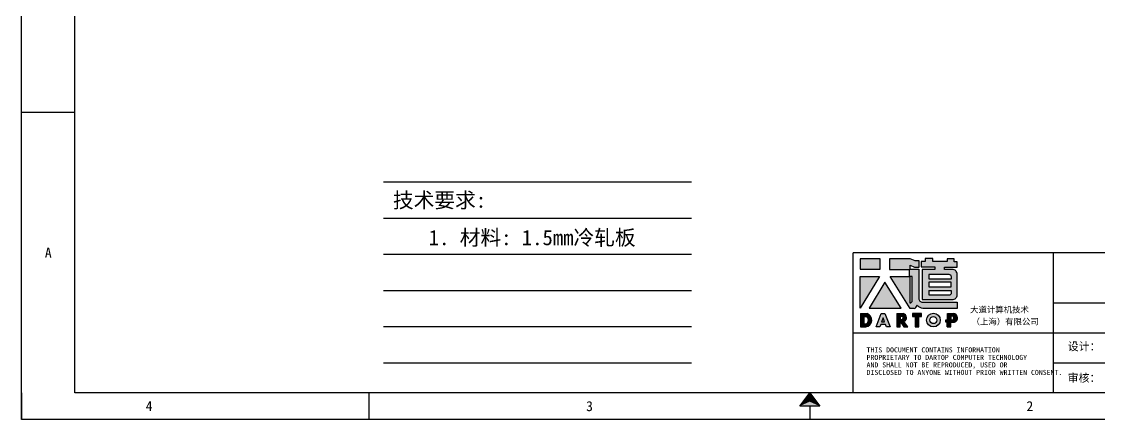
# Model space of a CAD drawing. Header units: millimetres. Extents: x -43476 to -13830, y -16942 to 55335.
# Drawn here: x -34536 to -32909, y 28376 to 28976 of the extents above; entities that cross this region are included whole.
import ezdxf
from ezdxf.enums import TextEntityAlignment as Align

# ---------------------------------------------------------------- set-up
doc = ezdxf.new("R2010")
doc.units = ezdxf.units.MM
doc.linetypes.add('DOT', pattern=[0.25, 0, -0.25])
doc.layers.add('4', color=7, linetype='Continuous')
doc.layers.add('print', color=30, linetype='Continuous')
doc.styles.add('Dartop', font='')
doc.styles.add('HZ', font='')
doc.styles.add('hzHT', font='simhei.ttf')
doc.styles.get('Dartop').set_extended_font_data('FangSong_GB2312')
doc.styles.get('HZ').set_extended_font_data('SimSun')

# ---------------------------------------------------------------- blocks, each defined once
blk = doc.blocks.new('*U5')
at = {"color": 254, "linetype": 'Continuous', "extrusion": (0, 0, -1)}
for points in [[(-17, 0.333), (-16.812, 0.25), (-17, 0.5)], [(-17, 0.333), (-17, 0.5), (-17.188, 0.25)], [(-17, 0.333), (-17.188, 0.25), (-16.812, 0.25)]]:
    blk.add_solid(points, dxfattribs=at)
blk = doc.blocks.new('dadao')
for p, q in [((48, 19.2), (44.9, 10.4)), ((44.9, 10.4), (51.2, 10.4)), ((51.2, 10.4), (48, 19.2))]:
    blk.add_line(p, q)
for points in [[(41.8, 121.6), (41.8, 143.7), (-0.4, 143.7), (-0.4, 121.6), (41.8, 121.6)], [(104.8, 122), (104.8, 130.3), (114.1, 126.3), (124.2, 126.3), (124.2, 139.6), (115.9, 139.6), (105.1, 143.9), (61.5, 143.9)], [(61.7, 144), (61.7, 121.3), (103.9, 121.3)], [(113.4, 38.7), (105.1, 38.7), (63, 106.5), (103.9, 106.5), (103.9, 120.9), (103.9, 121.3)], [(109.7, 53.6), (109.7, 106.2), (104.3, 106.2), (104.3, 50.4), (106.6, 50.4)], [(144.6, 94.4), (144.6, 84.8), (192, 84.8), (192, 94.1), (144.9, 94.1)], [(0, 28), (0, 0), (11.8, 0)], [(0.1, 28), (14, 28)], [(76.8, 28.2), (76.8, 0), (84.1, 0), (84.1, 11.1), (91.6, -0.1), (100.3, -0.1), (91.7, 11.1)], [(76.8, 28.2), (90.6, 28.2)], [(120.2, 45), (119.5, 45), (119.5, 44.6)], [(183.7, 0), (183.7, 9.6), (180.6, 9.6), (180.6, 14.9), (183.8, 14.9), (183.8, 28.1), (196.1, 28.1), (196.5, 28.1)], [(7.1, 21.8), (7.1, 6.1), (12, 6.1)], [(7.1, 21.8), (11.4, 21.8)], [(84, 22.7), (84, 15.3), (87.2, 15.3)], [(84, 22.7), (87.3, 22.7)], [(183.7, 0), (190.9, 0), (190.9, 9.6), (198.8, 9.6)], [(194.9, 22.3), (190.8, 22.3), (190.8, 15), (194.4, 15)]]:
    blk.add_lwpolyline(points)
blk.add_lwpolyline([(137.1, 144.2), (137.1, 137.9), (128.3, 137.9), (128.3, 126.5), (157.3, 126.5), (157.3, 121.5), (130.3, 121.5), (130.3, 57.5), (194.4, 57.5, 0.414214), (204.4, 67.5), (204.4, 111.3, 0.414214), (194.4, 121.3), (177.5, 121.3), (177.5, 126.3), (204.7, 126.3), (204.7, 137.7), (198.2, 137.7), (198.2, 143.9), (183.3, 143.9), (183.3, 138), (153, 138), (153, 144.2), (137.1, 144.2)], format="xyb", close=True)
for points in [[(104.8, 122), (123.4, 122), (123.4, 60, 0.414214), (131.4, 52), (204.8, 52), (204.8, 39.1), (131.7, 39.1)], [(144.3, 110.8), (144.3, 101.8), (192.3, 101.8), (192.3, 105.5, 0.414214), (187.3, 110.5), (144.3, 110.5)], [(144.6, 77), (144.6, 67.5), (187.6, 67.5, 0.414214), (192.6, 72.5), (192.6, 76.4), (144.6, 76.4)]]:
    blk.add_lwpolyline(points, format="xyb")
for points in [[(-0.3, 106.2), (40.4, 106.2), (-0.3, 39.7), (-0.3, 106.2)], [(51.7, 94.1), (18.4, 39.3), (86.2, 39.3)], [(43.8, 28.2), (51.8, 28.2), (62.6, -0.1), (55, -0.1), (53.2, 5), (42.9, 5), (41.1, 0), (33.6, 0)], [(110, 28.1), (110, 21.9), (116, 21.9), (116, -0.1), (123.2, -0.1), (123.2, 22), (129.2, 22), (129.2, 28.1), (110, 28.1)]]:
    blk.add_lwpolyline(points, close=True)
for radius in [14.5, 7.44]:
    blk.add_circle((154.2, 14.2), radius)
for centre, radius, start, end in [((99.2, 60.7), 12.6, 305.6399, 325.969), ((9.6, 14.2), 14.4, 278.6604, 72.3203), ((88.6, 19.4), 8.95, 290.6073, 77.2124), ((111.6, 46.7), 8.19, 282.9811, 347.6627), ((136, 61.7), 22.9, 226.7358, 259.3209), ((195.7, 18.6), 9.51, 288.8959, 85.2442), ((8.5, 13.9), 8.49, 294.2143, 69.7177), ((86.4, 19), 3.8, 282.527, 76.7196), ((193.7, 18.7), 3.8, 280.9891, 72.5513)]:
    blk.add_arc(centre, radius, start, end)

msp = doc.modelspace()

# ---------------------------------------------------------------- hatches: boundary and pattern name
for points in [[(-33240.125, 28618.084), (-33270.26, 28618.084), (-33270.26, 28602.339), (-33240.125, 28602.339)], [(-33241.095, 28591.324), (-33270.179, 28591.324), (-33270.179, 28543.837)], [(-33233.033, 28582.706), (-33256.808, 28543.521), (-33208.397, 28543.521)], [(-33177.657, 28535.503), (-33191.415, 28535.503), (-33191.415, 28531.138), (-33187.123, 28531.138), (-33187.123, 28515.409), (-33181.983, 28515.409), (-33181.983, 28531.149), (-33177.657, 28531.149)]]:
    msp.add_hatch(color=0).paths.add_polyline_path(points)
h = msp.add_hatch(color=0)
h.paths.add_polyline_path([(-33195.091, 28608.515), (-33188.441, 28605.642), (-33181.25, 28605.642), (-33181.25, 28615.159), (-33187.182, 28615.159), (-33194.911, 28618.211), (-33225.886, 28618.211), (-33225.886, 28602.116), (-33195.748, 28602.116), (-33195.748, 28601.791), (-33195.748, 28591.504), (-33224.973, 28591.504), (-33194.914, 28543.128), (-33188.961, 28543.128, 0.27937482), (-33184.616, 28547.353), (-33184.616, 28547.576), (-33184.091, 28547.576, 0.14314537), (-33175.896, 28543.406), (-33123.662, 28543.406), (-33123.662, 28552.58), (-33176.119, 28552.58, -0.41421356), (-33181.832, 28558.294), (-33181.832, 28602.625), (-33195.091, 28602.625)])
h.paths.add_polyline_path([(-33195.445, 28591.298), (-33191.615, 28591.298), (-33191.615, 28553.751, -0.08893574), (-33193.834, 28551.468), (-33195.458, 28551.468)], flags=16)
h = msp.add_hatch(color=0)
h.paths.add_polyline_path([(-33123.752, 28613.826), (-33128.4, 28613.826), (-33128.4, 28618.247), (-33139.022, 28618.247), (-33139.022, 28614.047), (-33160.71, 28614.047), (-33160.71, 28618.468), (-33172.068, 28618.468), (-33172.068, 28613.966), (-33178.345, 28613.966), (-33178.345, 28605.815), (-33157.633, 28605.815), (-33157.633, 28602.21), (-33176.933, 28602.21), (-33176.933, 28556.571), (-33131.116, 28556.571, 0.41421356), (-33123.974, 28563.713), (-33123.974, 28594.968, 0.41421356), (-33131.116, 28602.11), (-33143.227, 28602.11), (-33143.227, 28605.647), (-33123.752, 28605.647)])
h.paths.add_polyline_path([(-33136.176, 28594.373, -0.41421356), (-33132.605, 28590.802), (-33132.605, 28588.183), (-33166.907, 28588.183), (-33166.907, 28594.373)], flags=16)
h.paths.add_polyline_path([(-33132.826, 28582.656), (-33132.826, 28576.024), (-33166.685, 28576.024), (-33166.685, 28582.656)], flags=16)
h.paths.add_polyline_path([(-33132.384, 28570.056), (-33132.384, 28567.216, -0.41421356), (-33135.955, 28563.645), (-33166.685, 28563.645), (-33166.685, 28570.056)], flags=16)
h = msp.add_hatch(color=0)
h.paths.add_polyline_path([(-33259.988, 28535.432), (-33269.965, 28535.432), (-33269.965, 28515.469), (-33261.562, 28515.469, 0.79301591)])
h.paths.add_polyline_path([(-33261.414, 28519.841), (-33264.903, 28519.841), (-33264.903, 28531.06), (-33261.799, 28531.06, -0.67136089)], flags=16)
h = msp.add_hatch(color=0)
h.paths.add_polyline_path([(-33232.958, 28535.596), (-33238.652, 28535.596), (-33245.975, 28515.447), (-33240.581, 28515.447), (-33239.312, 28519.018), (-33232.005, 28519.018), (-33230.708, 28515.404), (-33225.271, 28515.404)])
h.paths.add_polyline_path([(-33233.402, 28522.867), (-33237.929, 28522.867), (-33235.707, 28529.198)], flags=16)
h = msp.add_hatch(color=0)
h.paths.add_polyline_path([(-33205.28, 28535.582), (-33215.093, 28535.582), (-33215.093, 28515.436), (-33209.908, 28515.436), (-33209.908, 28523.423), (-33204.578, 28515.364), (-33198.311, 28515.364), (-33204.446, 28523.372, 0.74405494)])
h.paths.add_polyline_path([(-33209.955, 28526.404), (-33209.955, 28531.695), (-33207.637, 28531.695, -0.79680897), (-33207.672, 28526.404)], flags=16)
h = msp.add_hatch(color=0)
h.paths.add_polyline_path([(-33170.178, 28525.582, 1), (-33149.492, 28525.582, 1)])
h.paths.add_polyline_path([(-33154.521, 28525.582, -1), (-33165.148, 28525.582, -1)], flags=16)
h = msp.add_hatch(color=0)
h.paths.add_polyline_path([(-33129.65, 28535.534), (-33129.947, 28535.534), (-33138.695, 28535.534), (-33138.695, 28526.132), (-33141.017, 28526.132), (-33141.017, 28522.316), (-33138.733, 28522.316), (-33138.733, 28515.472), (-33133.626, 28515.472), (-33133.626, 28522.343), (-33128.014, 28522.343, 0.81230381)])
h.paths.add_polyline_path([(-33133.702, 28526.158), (-33133.702, 28531.417), (-33130.795, 28531.417, -0.77821343), (-33131.092, 28526.158)], flags=16)

# ---------------------------------------------------------------- linework, layer by layer
at = {"color": 0, "linetype": 'DOT'}
for p, q in [((-34536.222, 28415.928), (-34536.222, 30108.026)), ((-32017.05, 28375.64), (-34536.222, 28375.64))]:
    msp.add_line(p, q, dxfattribs=at)
at = {"color": 0}
for p, q in [((-34455.646, 28415.928), (-34455.646, 30108.026)), ((-34455.646, 28838.952), (-34536.222, 28838.952)), ((-32057.338, 28627.44), (-33281.087, 28627.44)), ((-33281.087, 28415.928), (-33281.087, 28627.44)), ((-32978.927, 28627.44), (-32978.927, 28415.928)), ((-32978.927, 28551.9), (-32676.766, 28551.9)), ((-33281.087, 28506.576), (-32978.927, 28506.576)), ((-32978.927, 28506.576), (-32057.338, 28506.576)), ((-32978.927, 28461.252), (-32676.766, 28461.252)), ((-34536.222, 28415.928), (-34536.222, 28375.64)), ((-32057.338, 28415.928), (-34455.646, 28415.928)), ((-34011.308, 28375.64), (-34011.308, 28415.928)), ((-33346.555, 28395.784), (-33346.555, 28375.64))]:
    msp.add_line(p, q, dxfattribs=at)
msp.add_lwpolyline([(-33346.555, 28415.928), (-33331.447, 28395.784), (-33361.663, 28395.784), (-33346.555, 28415.928)], close=True, dxfattribs=at)
at = {"layer": 'Defpoints'}
for p, q in [((-33989.758, 28734.275), (-33524.72, 28734.275)), ((-33989.758, 28679.675), (-33524.72, 28679.675)), ((-33989.758, 28679.675), (-33524.72, 28679.675)), ((-33989.758, 28625.075), (-33524.72, 28625.075)), ((-33989.758, 28570.475), (-33524.72, 28570.475)), ((-33989.758, 28515.875), (-33524.72, 28515.875)), ((-33989.758, 28461.275), (-33524.72, 28461.275))]:
    msp.add_line(p, q, dxfattribs=at)
at = {"layer": 'print'}
msp.add_lwpolyline([(-34536.222, 30148.314), (-31976.761, 30148.314), (-31976.761, 28375.64), (-34536.222, 28375.64)], close=True, dxfattribs=at)

# ---------------------------------------------------------------- block references
at = {"color": 0, "xscale": 0.7141973048657924, "yscale": 0.7141973049202118, "zscale": 0.7141973049268417}
msp.add_blockref('dadao', (-33269.965, 28515.469), dxfattribs=at)
at = {"color": 0, "linetype": 'Continuous', "xscale": 80.57610619627711, "yscale": 80.57610619687368, "zscale": 80.57610619687446}
msp.add_blockref('*U5', (-34716.349, 28375.64), dxfattribs=at)

# ---------------------------------------------------------------- texts
at = {"style": 'HZ'}
for s, p in [('技术要求:', (-33905.303, 28706.719)), ('1. 材料: 1.5mm冷轧板', (-33765.436, 28650.232))]:
    msp.add_text(s, height=22.932, dxfattribs=at).set_placement(p, align=Align.MIDDLE_CENTER)
at = {"color": 0, "style": 'Dartop'}
for s, p in [('A', (-34495.934, 28627.44)), ('4', (-34343.685, 28395.784)), ('3', (-33678.932, 28395.784)), ('2', (-33014.179, 28395.784))]:
    msp.add_text(s, height=15.108, dxfattribs=at).set_placement(p, align=Align.MIDDLE_CENTER)
at = {"color": 0, "style": 'hzHT'}
for s, height, p in [('设计：', 12.0864, (-32956.982, 28479.865)), ('THIS DOCUMENT CONTAINS INFORMATION', 7.55401, (-33260.693, 28476.889)), ('AND SHALL NOT BE REPRODUCED, USED OR', 7.55401, (-33260.693, 28454.227)), ('PROPRIETARY TO DARTOP COMPUTER TECHNOLOGY', 7.55401, (-33260.693, 28465.558)), ('DISCLOSED TO ANYONE WITHOUT PRIOR WRITTEN CONSENT.', 7.55401, (-33260.693, 28442.896)), ('审核：', 12.0864, (-32957.162, 28432.271))]:
    msp.add_text(s, height=height, dxfattribs=at).set_placement(p)
at = {"layer": '4', "color": 0, "style": 'hzHT'}
for s, p in [('大道计算机技术', (-33104.455, 28536.889)), ('（上海）有限公司', (-33102.174, 28518.822))]:
    msp.add_text(s, height=9.0648, dxfattribs=at).set_placement(p)

doc.saveas('drawing.dxf')
